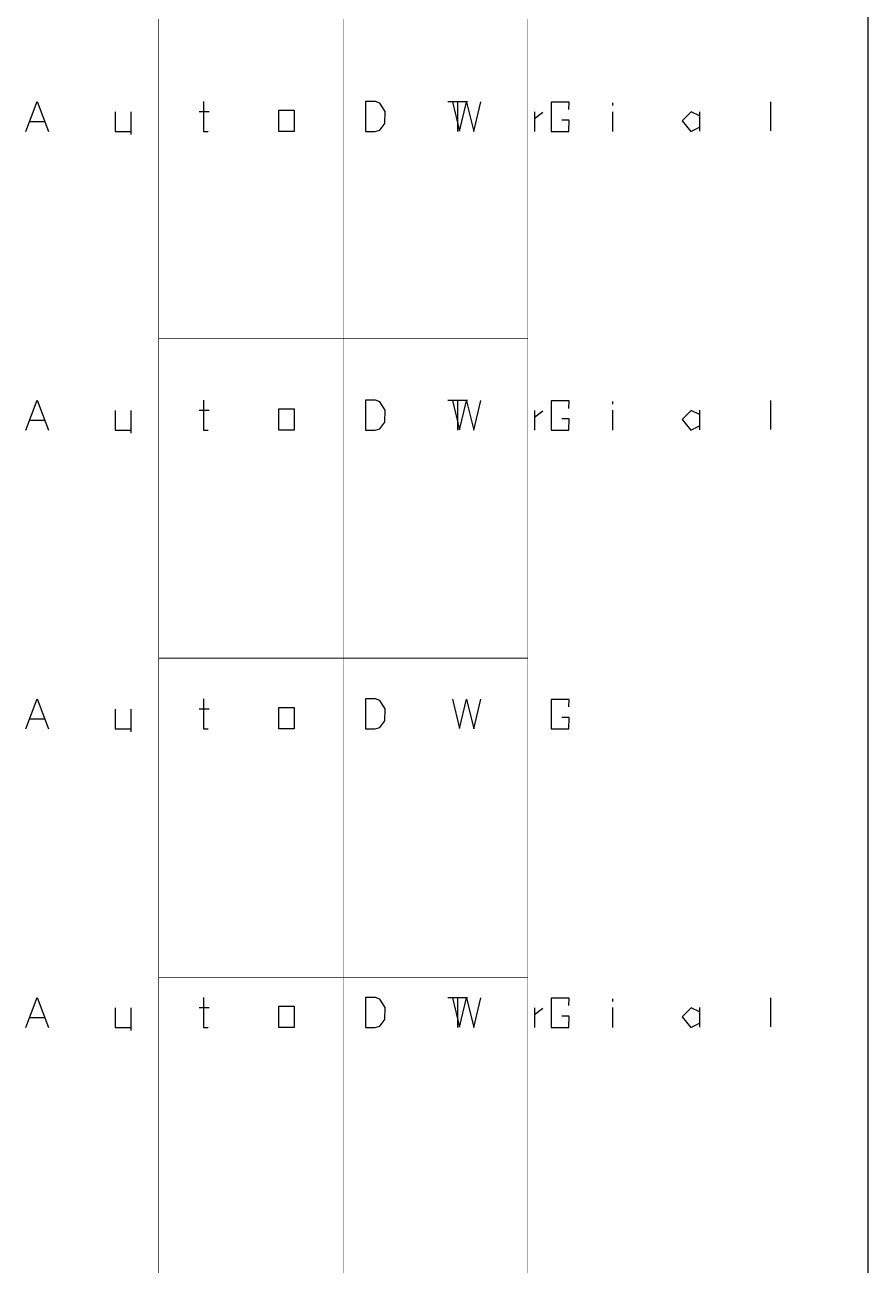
# Model space of a CAD drawing. Extents: x 0 to 595, y -1 to 841.
# Drawn here: x 475.9 to 594.7, y 260.9 to 435.6 of the extents above; entities that cross this region are included whole.
import ezdxf

# ---------------------------------------------------------------- set-up
doc = ezdxf.new("R2010")
doc.units = 0
doc.header["$MEASUREMENT"] = 0
doc.header["$XCLIPFRAME"] = 2
for name, color, linetype in [('at_Entity', 7, 'Continuous'), ('at_Rect', 7, 'Continuous'), ('at_Solid', 7, 'Continuous'), ('at_Text', 7, 'Continuous')]:
    doc.layers.add(name, color=color, linetype=linetype)
picture_1 = doc.add_image_def('image1.jpg', size_in_pixel=(1446, 2048))

msp = doc.modelspace()

# ---------------------------------------------------------------- linework, layer by layer
at = {"color": 28}
for p, q in [((475.98, 420.58), (477.59, 424.79)), ((477.59, 424.79), (479.19, 420.58)), ((501.02, 424.79), (501.02, 420.58)), ((523.87, 424.79), (523.86, 420.58)), ((525.25, 424.8), (523.87, 424.79)), ((525.88, 424.57), (525.25, 424.8)), ((536.11, 424.77), (537.11, 420.63)), ((537.11, 420.63), (538.1, 424.74)), ((538.1, 424.74), (539.1, 420.59)), ((539.1, 420.59), (540.1, 424.77)), ((552.54, 424.73), (550, 424.73)), ((550, 424.73), (550, 420.58)), ((552.51, 423.66), (552.54, 424.73)), ((488.6, 423.36), (488.6, 420.58)), ((490.81, 423.36), (490.81, 420.16)), ((500.4, 423.38), (501.83, 423.38)), ((511.63, 423.57), (513.8, 423.57)), ((511.63, 420.58), (511.63, 423.57)), ((513.8, 423.57), (513.8, 420.58)), ((526.61, 423.4), (525.88, 424.57)), ((526.59, 421.72), (526.61, 423.4)), ((476.57, 421.98), (478.58, 421.98)), ((525.86, 420.75), (526.59, 421.72)), ((552.54, 422.16), (551.53, 422.16)), ((552.51, 420.58), (552.54, 422.16)), ((488.6, 420.58), (490.81, 420.58)), ((501.02, 420.58), (501.68, 420.58)), ((513.8, 420.58), (511.63, 420.58)), ((523.86, 420.58), (525.22, 420.58)), ((525.22, 420.58), (525.86, 420.75)), ((550, 420.58), (552.51, 420.58)), ((475.98, 294.35), (477.59, 298.56)), ((477.59, 298.56), (479.19, 294.35)), ((488.6, 297.13), (488.6, 294.35)), ((490.81, 297.13), (490.81, 293.93)), ((500.4, 297.15), (501.83, 297.15)), ((501.02, 298.56), (501.02, 294.35)), ((511.63, 297.33), (513.8, 297.33)), ((511.63, 294.35), (511.63, 297.33)), ((513.8, 297.33), (513.8, 294.35)), ((523.87, 298.56), (523.86, 294.35)), ((525.25, 298.57), (523.87, 298.56)), ((525.88, 298.34), (525.25, 298.57)), ((526.61, 297.17), (525.88, 298.34)), ((526.59, 295.49), (526.61, 297.17)), ((536.11, 298.53), (537.11, 294.4)), ((537.11, 294.4), (538.1, 298.51)), ((538.1, 298.51), (539.1, 294.35)), ((539.1, 294.35), (540.1, 298.53)), ((552.54, 298.49), (550, 298.49)), ((550, 298.49), (550, 294.35)), ((552.51, 297.43), (552.54, 298.49)), ((476.57, 295.75), (478.58, 295.75)), ((525.86, 294.52), (526.59, 295.49)), ((552.54, 295.93), (551.53, 295.93)), ((552.51, 294.35), (552.54, 295.93)), ((488.6, 294.35), (490.81, 294.35)), ((501.02, 294.35), (501.68, 294.35)), ((513.8, 294.35), (511.63, 294.35)), ((523.86, 294.35), (525.22, 294.35)), ((525.22, 294.35), (525.86, 294.52)), ((550, 294.35), (552.51, 294.35))]:
    msp.add_line(p, q, dxfattribs=at)
at = {"layer": 'at_Entity', "color": 28}
for p, q in [((535.45, 382.71), (538.23, 382.71)), ((536.83, 382.71), (536.83, 378.5)), ((547.64, 381.28), (547.64, 378.5)), ((547.67, 380.35), (548.85, 381.23)), ((558.67, 381.3), (558.67, 378.5)), ((558.68, 382.18), (558.68, 382.55)), ((569.74, 381.28), (568.48, 380.02)), ((570.91, 380.69), (569.74, 381.28)), ((570.89, 381.3), (570.89, 378.53)), ((580.92, 382.69), (580.91, 378.59)), ((568.48, 380.02), (569.71, 378.5)), ((569.71, 378.5), (570.91, 379.1))]:
    msp.add_line(p, q, dxfattribs=at)
at = {"layer": 'at_Entity', "color": 7}
for points in [[(494.7, 436.42, 0.0822, 0.0822, 0), (494.7, 391.39, 0.0822, 0.0822, 0)], [(520.71, 436.42, 0.0822, 0.0822, 0), (520.71, 391.39, 0.0822, 0.0822, 0)], [(520.71, 391.39, 0.0822, 0.0822, 0), (520.71, 436.42, 0.0822, 0.0822, 0)], [(546.72, 391.39, 0.0822, 0.0822, 0), (546.72, 436.42, 0.0822, 0.0822, 0)], [(494.7, 391.39, 0.0822, 0.0822, 0), (520.71, 391.39, 0.0822, 0.0822, 0)], [(494.7, 391.39, 0.0822, 0.0822, 0), (494.7, 346.36, 0.0822, 0.0822, 0)], [(520.71, 391.39, 0.0822, 0.0822, 0), (494.7, 391.39, 0.0822, 0.0822, 0)], [(520.71, 391.39, 0.0822, 0.0822, 0), (546.72, 391.39, 0.0822, 0.0822, 0)], [(520.71, 391.39, 0.0822, 0.0822, 0), (520.71, 346.36, 0.0822, 0.0822, 0)], [(546.72, 391.39, 0.0822, 0.0822, 0), (520.71, 391.39, 0.0822, 0.0822, 0)], [(520.71, 346.36, 0.0822, 0.0822, 0), (520.71, 391.39, 0.0822, 0.0822, 0)], [(546.72, 346.36, 0.0822, 0.0822, 0), (546.72, 391.39, 0.0822, 0.0822, 0)], [(494.7, 346.41, 0.0822, 0.0822, 0), (494.7, 301.36, 0.0822, 0.0822, 0)], [(520.71, 346.41, 0.0822, 0.0822, 0), (494.7, 346.41, 0.0822, 0.0822, 0)], [(494.7, 346.36, 0.0822, 0.0822, 0), (520.71, 346.36, 0.0822, 0.0822, 0)], [(520.71, 346.41, 0.0822, 0.0822, 0), (520.71, 301.36, 0.0822, 0.0822, 0)], [(546.72, 346.41, 0.0822, 0.0822, 0), (520.71, 346.41, 0.0822, 0.0822, 0)], [(520.71, 301.36, 0.0822, 0.0822, 0), (520.71, 346.41, 0.0822, 0.0822, 0)], [(520.71, 346.36, 0.0822, 0.0822, 0), (546.72, 346.36, 0.0822, 0.0822, 0)], [(546.72, 301.36, 0.0822, 0.0822, 0), (546.72, 346.41, 0.0822, 0.0822, 0)], [(494.7, 301.36, 0.0822, 0.0822, 0), (494.7, 256.33, 0.0822, 0.0822, 0)], [(520.71, 301.36, 0.0822, 0.0822, 0), (494.7, 301.36, 0.0822, 0.0822, 0)], [(494.7, 301.36, 0.0822, 0.0822, 0), (520.71, 301.36, 0.0822, 0.0822, 0)], [(520.71, 301.36, 0.0822, 0.0822, 0), (520.71, 256.33, 0.0822, 0.0822, 0)], [(546.72, 301.36, 0.0822, 0.0822, 0), (520.71, 301.36, 0.0822, 0.0822, 0)], [(520.71, 301.36, 0.0822, 0.0822, 0), (546.72, 301.36, 0.0822, 0.0822, 0)], [(520.71, 256.33, 0.0822, 0.0822, 0), (520.71, 301.36, 0.0822, 0.0822, 0)], [(546.72, 256.33, 0.0822, 0.0822, 0), (546.72, 301.36, 0.0822, 0.0822, 0)]]:
    msp.add_lwpolyline(points, format="xyseb", dxfattribs=at)
at = {"layer": 'at_Rect', "color": 28}
for p, q in [((535.45, 424.79), (538.23, 424.79)), ((536.83, 424.79), (536.83, 420.58)), ((580.92, 424.77), (580.91, 420.66)), ((547.64, 423.36), (547.64, 420.58)), ((547.67, 422.42), (548.85, 423.31)), ((558.67, 423.37), (558.67, 420.58)), ((558.68, 424.26), (558.68, 424.63)), ((569.74, 423.36), (568.48, 422.1)), ((570.91, 422.77), (569.74, 423.36)), ((570.89, 423.37), (570.89, 420.61)), ((568.48, 422.1), (569.71, 420.58)), ((569.71, 420.58), (570.91, 421.18)), ((535.45, 298.56), (538.23, 298.56)), ((536.83, 298.56), (536.83, 294.35)), ((547.64, 297.13), (547.64, 294.35)), ((558.67, 297.14), (558.67, 294.35)), ((558.68, 298.03), (558.68, 298.4)), ((569.74, 297.13), (568.48, 295.87)), ((570.91, 296.53), (569.74, 297.13)), ((570.89, 297.14), (570.89, 294.37)), ((580.92, 298.54), (580.91, 294.43)), ((547.67, 296.19), (548.85, 297.08)), ((568.48, 295.87), (569.71, 294.35)), ((569.71, 294.35), (570.91, 294.95))]:
    msp.add_line(p, q, dxfattribs=at)
at = {"layer": 'at_Solid', "color": 28}
for p, q in [((475.98, 336.43), (477.59, 340.63)), ((477.59, 340.63), (479.19, 336.43)), ((488.6, 339.21), (488.6, 336.43)), ((490.81, 339.21), (490.81, 336.01)), ((500.4, 339.23), (501.83, 339.23)), ((501.02, 340.63), (501.02, 336.43)), ((511.63, 339.41), (513.8, 339.41)), ((511.63, 336.43), (511.63, 339.41)), ((513.8, 339.41), (513.8, 336.43)), ((523.87, 340.63), (523.86, 336.43)), ((525.25, 340.65), (523.87, 340.63)), ((525.88, 340.42), (525.25, 340.65)), ((526.61, 339.24), (525.88, 340.42)), ((526.59, 337.57), (526.61, 339.24)), ((536.11, 340.61), (537.11, 336.48)), ((537.11, 336.48), (538.1, 340.59)), ((538.1, 340.59), (539.1, 336.43)), ((539.1, 336.43), (540.1, 340.61)), ((552.54, 340.57), (550, 340.57)), ((550, 340.57), (550, 336.43)), ((552.51, 339.51), (552.54, 340.57)), ((476.57, 337.83), (478.58, 337.83)), ((525.86, 336.6), (526.59, 337.57)), ((552.54, 338), (551.53, 338)), ((552.51, 336.43), (552.54, 338)), ((488.6, 336.43), (490.81, 336.43)), ((501.02, 336.43), (501.68, 336.43)), ((513.8, 336.43), (511.63, 336.43)), ((523.86, 336.43), (525.22, 336.43)), ((525.22, 336.43), (525.86, 336.6)), ((550, 336.43), (552.51, 336.43))]:
    msp.add_line(p, q, dxfattribs=at)
at = {"layer": 'at_Text', "color": 28}
for p, q in [((525.25, 382.73), (523.87, 382.71)), ((525.88, 382.5), (525.25, 382.73)), ((475.98, 378.5), (477.59, 382.71)), ((477.59, 382.71), (479.19, 378.5)), ((488.6, 381.28), (488.6, 378.5)), ((490.81, 381.28), (490.81, 378.08)), ((500.4, 381.3), (501.83, 381.3)), ((501.02, 382.71), (501.02, 378.5)), ((511.63, 381.49), (513.8, 381.49)), ((511.63, 378.5), (511.63, 381.49)), ((513.8, 381.49), (513.8, 378.5)), ((523.87, 382.71), (523.86, 378.5)), ((526.61, 381.32), (525.88, 382.5)), ((526.59, 379.65), (526.61, 381.32)), ((536.11, 382.69), (537.11, 378.56)), ((537.11, 378.56), (538.1, 382.66)), ((538.1, 382.66), (539.1, 378.51)), ((539.1, 378.51), (540.1, 382.69)), ((552.54, 382.65), (550, 382.65)), ((550, 382.65), (550, 378.5)), ((552.51, 381.58), (552.54, 382.65)), ((476.57, 379.9), (478.58, 379.9)), ((525.86, 378.67), (526.59, 379.65)), ((552.54, 380.08), (551.53, 380.08)), ((552.51, 378.5), (552.54, 380.08)), ((488.6, 378.5), (490.81, 378.5)), ((501.02, 378.5), (501.68, 378.5)), ((513.8, 378.5), (511.63, 378.5)), ((523.86, 378.5), (525.22, 378.5)), ((525.22, 378.5), (525.86, 378.67)), ((550, 378.5), (552.51, 378.5))]:
    msp.add_line(p, q, dxfattribs=at)

# ---------------------------------------------------------------- pictures from other files: only their frames are drawn
image = msp.add_image(picture_1, insert=(0, 0.01), size_in_units=(594.46, 841.54))
image.set_boundary_path([(0.026, 2047.983), (1446.026, 2047.983), (1446.026, -0.017), (0.026, -0.017), (0.026, 2047.983)])

doc.saveas('drawing.dxf')
